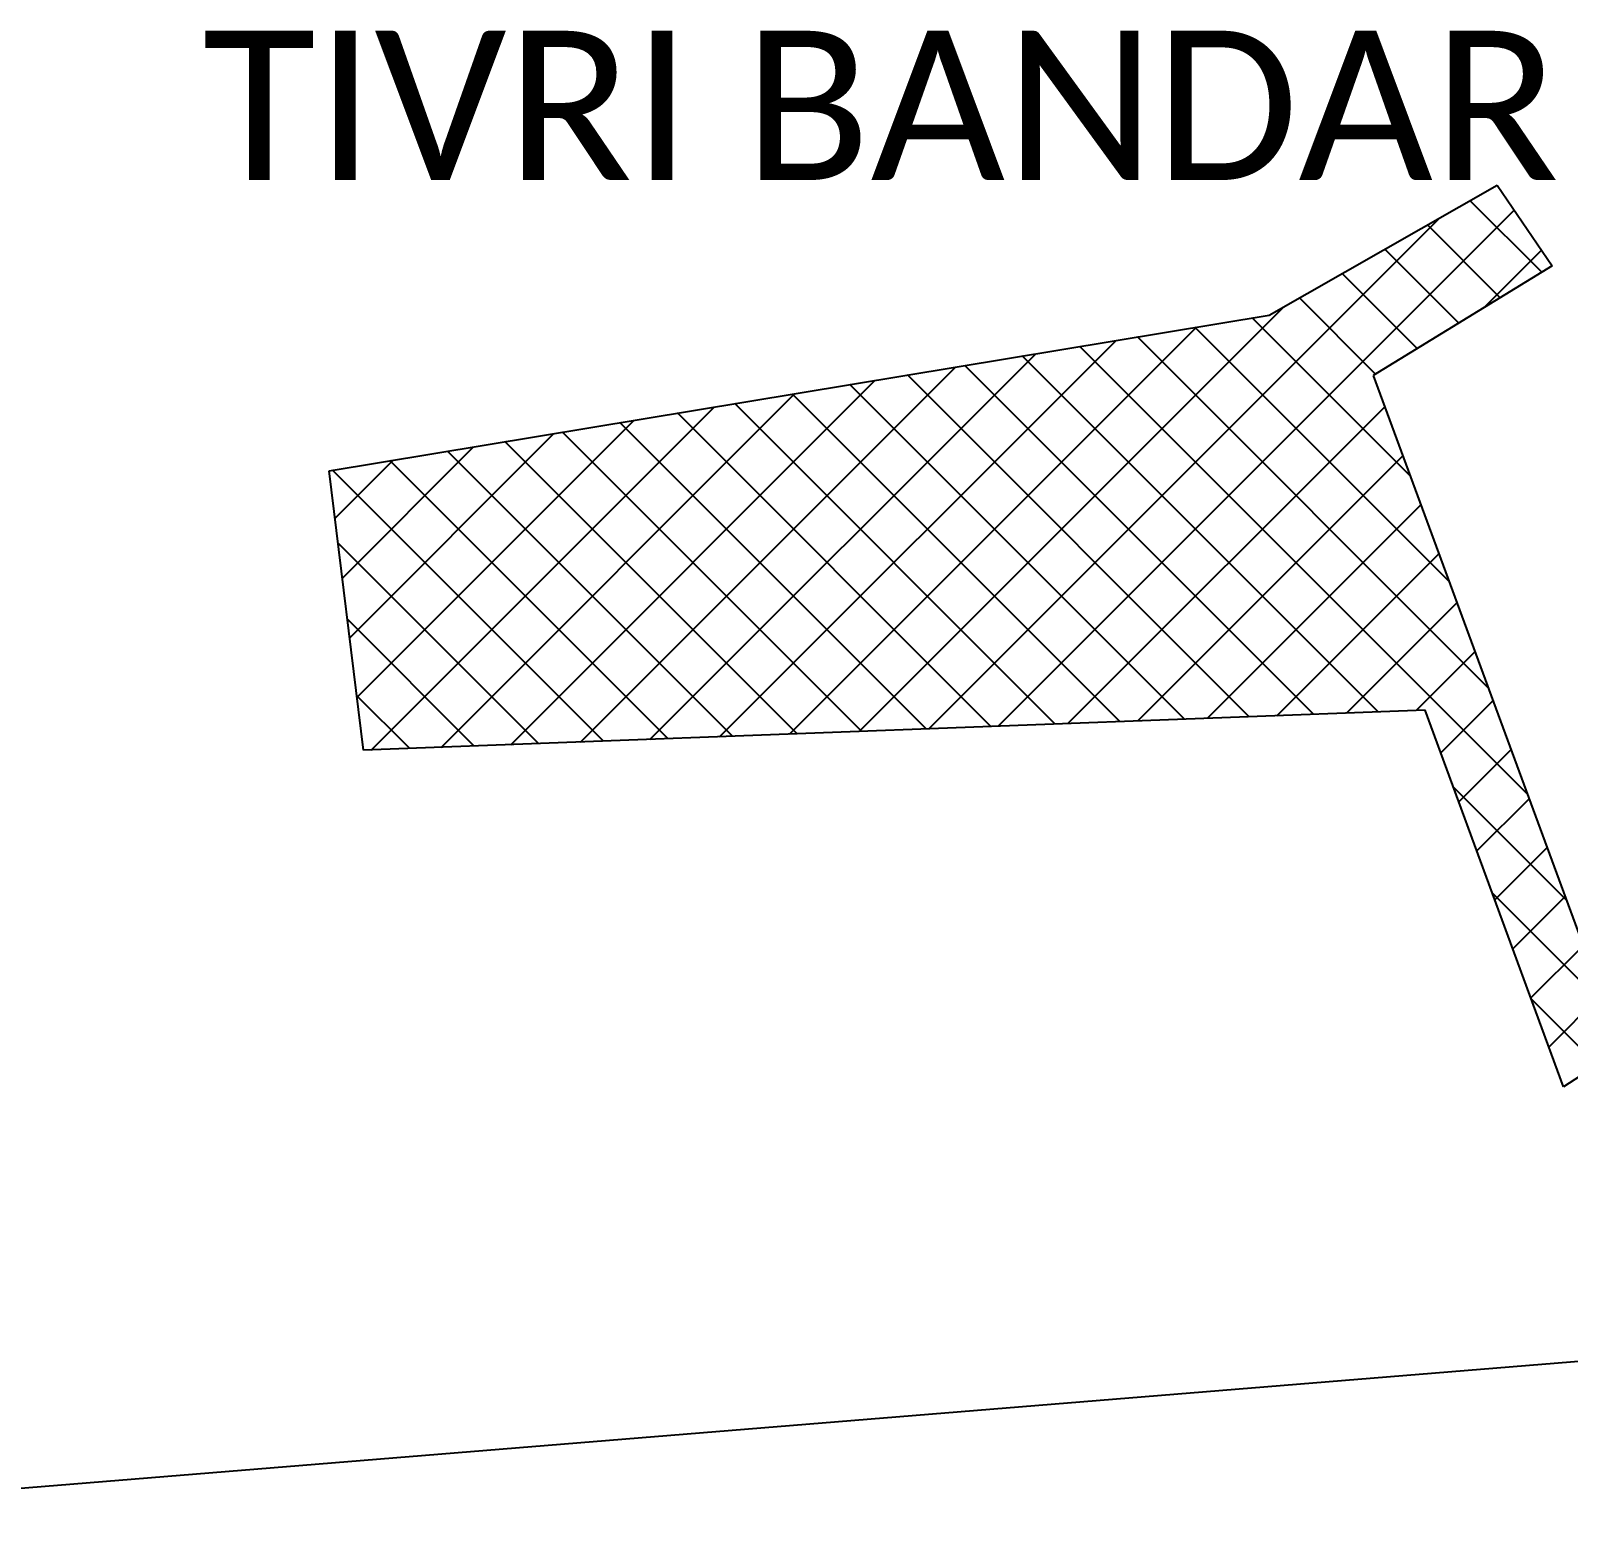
# Model space of a CAD drawing. Header units: metres. Extents: x 311963 to 314083, y 1901421 to 1902686.
# Drawn here: x 313418.2 to 313521.2, y 1901470.3 to 1901571.2 of the extents above; entities that cross this region are included whole.
import ezdxf

# ---------------------------------------------------------------- set-up
doc = ezdxf.new("R2010")
doc.units = ezdxf.units.M
for name, color, linetype in [('PORT', 5, 'Continuous'), ('PORT TEXT', 7, 'Continuous'), ('village', 3, 'Continuous')]:
    doc.layers.add(name, color=color, linetype=linetype)
doc.styles.get("Standard").update_dxf_attribs({"font": 'calibri.ttf'})

msp = doc.modelspace()

# ---------------------------------------------------------------- linework, layer by layer
at = {"layer": 'PORT'}
for p, q in [((313501.2, 1901552.14), (313516.47, 1901560.84)), ((313516.47, 1901560.84), (313520.15, 1901555.43)), ((313520.15, 1901555.43), (313508.16, 1901548.09)), ((313438.2, 1901541.71), (313501.2, 1901552.14)), ((313508.16, 1901548.09), (313524.78, 1901502.93)), ((313440.51, 1901522.98), (313438.2, 1901541.71)), ((313511.64, 1901525.68), (313440.51, 1901522.98)), ((313520.9, 1901500.44), (313511.64, 1901525.68)), ((313524.78, 1901502.93), (313520.9, 1901500.44))]:
    msp.add_line(p, q, dxfattribs=at)
at = {"layer": 'PORT', "linetype": 'Continuous'}
for p, q in [((313519.46, 1901555.01), (313514.66, 1901559.8)), ((313483.04, 1901524.59), (313517.61, 1901559.16)), ((313478.38, 1901524.42), (313512.58, 1901558.62)), ((313516.67, 1901553.3), (313511.8, 1901558.18)), ((313513.89, 1901551.6), (313508.94, 1901556.55)), ((313515.55, 1901552.61), (313519.43, 1901556.49)), ((313511.11, 1901549.89), (313506.08, 1901554.92)), ((313473.71, 1901524.24), (313502.15, 1901552.68)), ((313508.32, 1901548.18), (313503.22, 1901553.29)), ((313510.63, 1901541.38), (313500.06, 1901551.95)), ((313469.04, 1901524.06), (313496.31, 1901551.33)), ((313515.86, 1901527.17), (313492.36, 1901550.68)), ((313513.25, 1901534.28), (313496.21, 1901551.32)), ((313459.7, 1901523.71), (313485.55, 1901549.55)), ((313464.37, 1901523.88), (313490.93, 1901550.44)), ((313518.48, 1901520.07), (313488.5, 1901550.04)), ((313455.04, 1901523.53), (313480.17, 1901548.66)), ((313504.17, 1901525.4), (313480.8, 1901548.77)), ((313508.49, 1901525.56), (313484.65, 1901549.4)), ((313450.37, 1901523.35), (313474.79, 1901547.77)), ((313495.51, 1901525.07), (313473.09, 1901547.49)), ((313499.84, 1901525.23), (313476.95, 1901548.13)), ((313445.7, 1901523.17), (313469.41, 1901546.88)), ((313491.19, 1901524.9), (313469.24, 1901546.85)), ((313441.03, 1901523), (313464.03, 1901545.99)), ((313482.54, 1901524.58), (313461.54, 1901545.58)), ((313486.86, 1901524.74), (313465.39, 1901546.22)), ((313487.71, 1901524.77), (313508.93, 1901546)), ((313440.08, 1901526.53), (313458.65, 1901545.1)), ((313478.21, 1901524.41), (313457.68, 1901544.94)), ((313439.09, 1901534.52), (313447.88, 1901543.32)), ((313439.58, 1901530.52), (313453.27, 1901544.21)), ((313469.56, 1901524.08), (313449.98, 1901543.66)), ((313473.89, 1901524.25), (313453.83, 1901544.3)), ((313438.59, 1901538.52), (313442.5, 1901542.43)), ((313460.91, 1901523.75), (313442.27, 1901542.39)), ((313465.24, 1901523.92), (313446.13, 1901543.03)), ((313492.38, 1901524.95), (313510.14, 1901542.71)), ((313456.58, 1901523.59), (313438.42, 1901541.75)), ((313497.05, 1901525.13), (313511.35, 1901539.43)), ((313452.26, 1901523.42), (313438.79, 1901536.89)), ((313501.71, 1901525.3), (313512.56, 1901536.15)), ((313506.38, 1901525.48), (313513.77, 1901532.87)), ((313447.93, 1901523.26), (313439.43, 1901531.76)), ((313511.05, 1901525.66), (313514.97, 1901529.58)), ((313443.61, 1901523.1), (313440.06, 1901526.64)), ((313512.69, 1901522.81), (313516.18, 1901526.3)), ((313513.9, 1901519.53), (313517.39, 1901523.02)), ((313521.09, 1901512.96), (313513.54, 1901520.52)), ((313515.1, 1901516.24), (313518.6, 1901519.74)), ((313516.31, 1901512.96), (313519.81, 1901516.46)), ((313523.7, 1901505.86), (313516.14, 1901513.43)), ((313517.51, 1901509.67), (313521.01, 1901513.17)), ((313518.72, 1901506.39), (313522.22, 1901509.89)), ((313523.17, 1901501.9), (313518.74, 1901506.33)), ((313519.92, 1901503.1), (313523.43, 1901506.61))]:
    msp.add_line(p, q, dxfattribs=at)
at = {"layer": 'village', "color": 3}
msp.add_line((313536.04, 1901483.18), (313377.55, 1901470.26), dxfattribs=at)

# ---------------------------------------------------------------- texts
at = {"layer": 'PORT TEXT'}
msp.add_text('TIVRI BANDAR', height=10, dxfattribs=at).set_placement((313429.72, 1901561.19))

doc.saveas('drawing.dxf')
